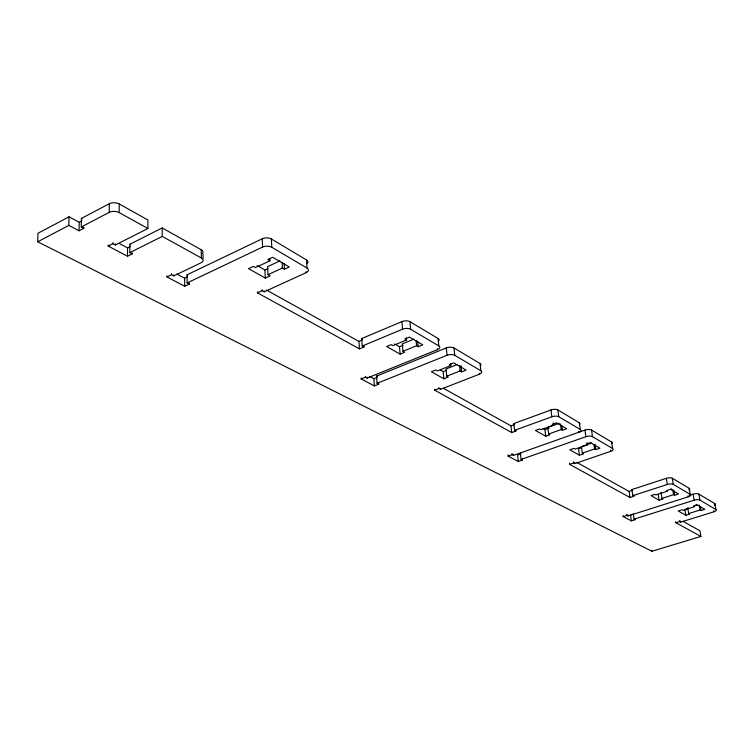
<?xml version="1.0" encoding="UTF-8"?>
<svg xmlns="http://www.w3.org/2000/svg" width="754" height="754" viewBox="0 0 754 754"><rect width="100%" height="100%" fill="white"/><g stroke="black" fill="none" stroke-linecap="round" stroke-linejoin="round"><path stroke-width="1.13" d="M132.204 252.854L132.204 253.9L129.82 252.637L129.829 244.277L162.195 227.962L201.214 249.744A6.513 3.384 0.3 0 1 202.374 253.485M132.204 253.9L127.53 256.237L127.539 247.896L119.179 243.448M119.217 203.966L147.888 219.98L147.925 228.471L119.17 212.59L119.217 203.966A6.984 3.761 2.8 0 0 109.321 203.721L81.423 218.406L81.272 226.973L83.826 228.321L83.835 227.246M147.925 228.471L115.353 244.984L115.353 243.928M127.53 256.237L108.208 246.087L108.218 245.031M81.272 226.973L109.255 212.355L109.321 203.721M115.353 244.984L112.912 243.702L112.921 242.637M79.236 222.242L69.01 216.813L37.964 233.269L37.7 241.789L68.831 225.408L79.085 230.79L79.236 222.242L81.894 220.847M68.831 225.408L69.01 216.813M79.085 230.79L83.826 228.321M108.208 246.087L112.912 243.702M127.539 247.896L130.169 246.577M129.82 252.637L162.27 236.398L201.393 258.009A6.532 3.365 0.2 0 1 201.158 262.731L173.806 275.889L171.563 274.701L166.936 276.935L166.926 275.907M189.329 283.089L189.348 284.098L187.152 282.938L187.011 274.833L262.222 238.801A6.484 3.44 -1.3 0 1 271.393 238.999L306.539 259.97A6.296 3.261 -2.3 0 1 307.217 263.608M176.709 274.004L184.607 278.198L187.473 276.831M187.152 282.938L262.571 247.076A6.503 3.412 -1.4 0 1 271.77 247.255L307.001 268.066A6.315 3.242 -2.3 0 1 306.171 272.646L264.173 291.836L262.128 290.705L257.463 292.844L257.425 291.845M166.936 276.935L184.739 286.284L189.348 284.098M269.8 258.462L269.904 260.799L255.436 267.576L253.325 266.369L248.537 268.622L265.304 278.075L270.064 275.879L267.99 274.701L267.642 266.614L279.951 260.875M257.086 265.521L264.956 270.007L267.802 268.688M267.99 274.701L282.392 268.028L284.456 269.225L289.291 266.991L272.665 257.293L267.802 259.574L269.904 260.799M363.89 346.077L363.956 347.019L362.222 346.058L361.675 338.546L401.92 321.609A5.749 2.762 -4.8 0 1 409.959 321.685L438.083 338.471A5.608 2.63 -5.4 0 1 438.47 341.185M266.398 290.007L358.942 341.402L362.288 339.988M362.222 346.058L402.57 329.187A5.768 2.743 -4.8 0 1 410.628 329.262L438.8 345.897A5.627 2.611 -5.4 0 1 437.452 349.649L367.151 378.084L365.483 377.207L361.166 378.951L361.1 378.046M257.463 292.844L359.469 348.885L363.956 347.019M406.378 337.82L406.566 339.96L392.881 345.615L391.185 344.644L386.661 346.52L400.12 354.116L404.625 352.278L402.956 351.326L402.325 343.899L413.814 339.168M394.691 343.965L399.497 346.699L403.088 345.228M402.956 351.326L416.576 345.756L418.225 346.717L422.787 344.851L409.469 337.085L404.879 338.989L406.566 339.96M378.631 383.286L378.697 384.191L377.066 383.324L376.51 376.105L446.311 347.914A5.532 2.564 -5.7 0 1 453.993 347.962L480.044 363.513A5.401 2.441 -6.2 0 1 480.713 365.539M369.799 376.538L373.861 378.706L377.075 377.405M377.066 383.324L447.037 355.275A5.542 2.545 -5.7 0 1 454.737 355.313L480.835 370.723A5.41 2.422 -6.2 0 1 479.356 374.229L440.496 389.337L438.969 388.489L434.634 390.176L434.549 389.29M361.166 378.951L374.408 385.907L378.697 384.191M450.6 363.513L450.807 365.596L437.424 370.902L435.85 370.007L431.42 371.769L443.889 378.8L448.291 377.066L446.754 376.199L446.048 368.989L457.282 364.54M440.317 369.969L443.182 371.609L446.698 370.214M446.754 376.199L460.072 370.959L461.599 371.845L466.066 370.091L453.748 362.9L449.252 364.691L450.807 365.596M515.821 430.204L515.915 431.043L514.586 430.308L513.794 423.578L551.004 409.969A5.024 2.102 -7.4 0 1 557.866 409.95L579.336 422.768L580.26 429.441A4.929 1.998 -7.7 0 1 578.516 432.391L578.403 431.561M443.211 388.197L510.976 425.831L514.605 424.502M514.586 430.308L551.89 416.774A5.033 2.083 -7.4 0 1 558.761 416.745L580.26 429.441M434.634 390.176L511.759 432.551L515.915 431.043M553.276 422.871L553.568 425.124L540.929 429.667L539.638 428.932L535.444 430.44L545.745 436.246L549.911 434.766L548.639 434.04L547.781 427.367L559.279 423.23M543.031 428.526L544.897 429.591L549.053 428.093M548.639 434.04L561.212 429.554L562.475 430.28L566.688 428.781L556.518 422.843L552.277 424.379L553.568 425.124M507.998 454.926L508.139 456.151L512.154 454.737L513.436 455.416L584.944 430.091A4.863 1.96 -7.9 0 1 591.551 430.053L611.626 442.033A4.769 1.885 -8.1 0 1 611.899 443.635M520.59 453.983L517.602 455.039L518.366 461.523L522.352 460.128L522.211 458.903M520.948 453.295L520.317 452.956L521.089 459.459L585.867 436.707A4.873 1.951 -7.8 0 1 592.484 436.66L612.587 448.536A4.778 1.866 -8.1 0 1 610.768 451.307L574.84 463.625L573.653 462.975L569.647 464.351L569.487 463.144M591.673 443.116L581.438 446.679L582.333 453.173L583.521 453.842L579.449 455.256L569.817 449.818L573.917 448.394L575.123 449.082L587.498 444.775L587.187 442.589M581.607 447.716L578.563 448.781L579.449 455.256M582.333 453.173L594.642 448.913L595.82 449.601L599.948 448.178L590.439 442.636L586.292 444.078L587.498 444.775M633.671 495.114L633.85 496.255L632.804 495.68L631.88 489.572L666.319 478.328A4.477 1.649 -8.7 0 1 672.304 478.243L689.231 488.347L690.259 494.398A4.411 1.565 -8.8 0 1 688.308 496.792L627.978 515.962L626.96 515.416L623.228 516.603L623.068 515.491M576.961 462.475L629.081 491.419L632.201 490.392M632.804 495.68L667.318 484.483A4.486 1.631 -8.7 0 1 673.313 484.398L690.259 494.398M569.647 464.351L629.995 497.508L633.85 496.255M671.55 488.931L666.555 490.571L667.573 491.165L655.876 494.926L654.858 494.351L650.975 495.595L659.109 500.185L662.964 498.95L661.965 498.385L660.994 492.334M661.965 498.385L673.605 494.652L674.594 495.237L678.496 493.983L670.476 489.308M689.778 495.265L693.115 494.2A4.354 1.546 -9 0 1 698.901 494.115L714.849 503.634L715.885 509.534A4.288 1.48 -9.1 0 1 713.906 511.806L680.608 522.117L679.665 521.589L675.942 522.748L675.763 521.655M631.645 514.614L630.485 514.982L631.371 520.882L635.075 519.713L634.906 518.601M632.333 514.398L633.718 513.955M633.294 514.002L634.067 519.176L694.132 500.204A4.364 1.536 -8.9 0 1 699.929 500.109L715.885 509.534M694.943 505.387L697.007 504.737M685.82 509.091L687.705 508.498M688.685 513.559L700.089 509.996L701.031 510.543L704.849 509.355L697.299 504.954L693.454 506.16L694.406 506.707L682.954 510.298L681.993 509.751L678.195 510.948L685.857 515.274L689.637 514.096L688.685 513.559L687.865 508.639M37.7 241.789L651.89 551.268L700.871 536.443L699.91 530.75L682.926 521.316M508.139 456.151L518.366 461.523M623.228 516.603L631.371 520.882M521.089 459.459L522.352 460.128M634.067 519.176L635.075 519.713M81.423 218.406L82.054 218.745M129.829 244.277L130.574 244.673M187.011 274.833L187.689 275.201M376.51 376.105L377.33 376.538M675.942 522.748L700.871 536.443M361.675 338.546L362.325 338.914M513.794 423.578L514.624 424.04M631.88 489.572L632.531 489.94M687.705 507.659L688.647 508.196M713.708 510.703L713.906 511.806M698.901 494.115L699.929 500.109M700.353 506.603L701.031 510.543M699.25 505.067L700.089 509.996M693.115 494.2L694.132 500.204M688.119 495.661L688.308 496.792M684.877 509.384L685.857 515.274M680.428 521.023L680.608 522.117M679.486 520.496L679.665 521.589M672.304 478.243L673.313 484.398M673.774 490.185L674.594 495.237M672.775 489.6L673.605 494.652M666.319 478.328L667.318 484.483M658.157 494.153L659.109 500.185M651.72 550.213L651.89 551.268M629.081 491.419L629.995 497.508M627.818 514.841L627.978 515.962M626.791 514.303L626.96 515.416M611.626 442.033L612.587 448.536M610.589 450.091L610.768 451.307M595.047 444.181L595.82 449.601M594.029 444.577L594.642 448.913M591.551 430.053L592.484 436.66M584.944 430.091L585.867 436.707M574.68 462.428L574.84 463.625M573.492 461.768L573.653 462.975M561.881 425.822L562.475 430.28M560.476 423.974L561.212 429.554M557.866 409.95L558.761 416.745M551.004 409.969L551.89 416.774M544.897 429.591L545.745 436.246M510.976 425.831L511.759 432.551M513.295 454.181L513.436 455.416M512.004 453.503L512.154 454.737M480.044 363.513L480.835 370.723M479.252 373.324L479.356 374.229M460.967 365.652L461.599 371.845M459.544 365.794L460.072 370.959M453.993 347.962L454.737 355.313M446.311 347.914L447.037 355.275M443.182 371.609L443.889 378.8M438.083 338.471L438.8 345.897M437.367 348.725L437.452 349.649M440.411 388.451L440.496 389.337M438.885 387.603L438.969 388.489M417.744 341.402L418.225 346.717M416.095 340.431L416.576 345.756M409.959 321.685L410.628 329.262M401.92 321.609L402.57 329.187M399.497 346.699L400.12 354.116M373.861 378.706L374.408 385.907M367.085 377.179L367.151 378.084M365.417 376.293L365.483 377.207M358.942 341.402L359.469 348.885M306.539 259.97L307.001 268.066M306.115 271.638L306.171 272.646M284.173 263.429L284.456 269.225M282.119 262.232L282.392 268.028M271.393 238.999L271.77 247.255M264.956 270.007L265.304 278.075M262.222 238.801L262.571 247.076M264.136 290.837L264.173 291.836M262.09 289.706L262.128 290.705M203.014 254.211L203.109 258.339M201.214 249.744L201.393 258.009M184.607 278.198L184.739 286.284M173.797 274.871L173.806 275.889M171.554 273.674L171.563 274.701M162.195 227.962L162.27 236.398M714.849 503.634A4.279 1.489 -9.1 0 1 714.415 505.246M689.231 488.347A4.401 1.583 -8.9 0 1 688.864 490.053M579.336 422.768A4.92 2.017 -7.7 0 1 579.496 424.681M109.255 212.355A7.003 3.732 2.7 0 1 119.17 212.59"/></g></svg>
